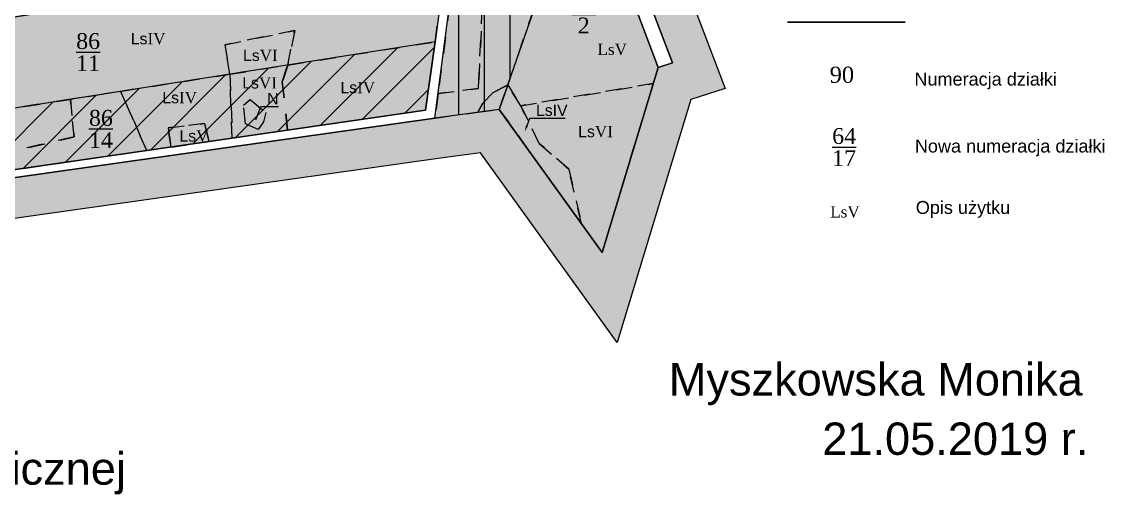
# Model space of a CAD drawing. Header units: millimetres. Extents: x 1380 to 3507, y 977 to 2343.
# Drawn here: x 2666 to 3336, y 977 to 1276 of the extents above; entities that cross this region are included whole.
import ezdxf
from ezdxf import colors
from ezdxf.entities.mleader import LeaderData, LeaderLine
from ezdxf.math import Vec2, Vec3

# ---------------------------------------------------------------- set-up
doc = ezdxf.new("R2010")
doc.units = ezdxf.units.MM
doc.linetypes.add('UZYTEK', pattern=[20, 10, -10])
for name, color, linetype in [('Autostrada', 10, 'Continuous'), ('dzialki', 18, 'Continuous'), ('Gospodarstwa', 7, 'Continuous'), ('Numeracja', 7, 'Continuous'), ('Numeracja po Autostradzie', 10, 'Continuous'), ('Obreb', 2, 'Continuous'), ('Uzytki', 250, 'UZYTEK'), ('Władanie', 7, 'Continuous')]:
    doc.layers.add(name, color=color, linetype=linetype)
doc.layers.add('Num użytków', color=7, linetype='Continuous', true_color=0x000000)
doc.styles.add('AUTOSTRADA', font='times.ttf', dxfattribs={"height": 14})
doc.styles.add('Całkowite', font='times.ttf', dxfattribs={"height": 10})
doc.styles.get("Standard").update_dxf_attribs({"font": 'arial.ttf'})
doc.styles.add('Uzytki', font='times.ttf', dxfattribs={"height": 7})
doc.styles.add('Ułamki', font='times.ttf', dxfattribs={"height": 14})

# ---------------------------------------------------------------- blocks, each defined once
blk = doc.blocks.new('_None')

msp = doc.modelspace()

# ---------------------------------------------------------------- hatches: boundary and pattern name
at = {"layer": 'Obreb', "ltscale": 0.1, "true_color": 0xf4ee51}
h = msp.add_hatch(color=41, dxfattribs=at)
h.dxf.hatch_style = 1
h.paths.add_polyline_path([(1739.27, 2064.25), (1569.18, 2044.6), (1564.53, 2044.15), (1500.42, 2035.92), (1473.15, 2032.87), (1468.93, 1980), (1462.92, 1894.61), (1456.31, 1773.44), (1452.55, 1718.71), (1450.66, 1680.7), (1442.54, 1619.86), (1424.58, 1499.01), (1404.87, 1303.08), (1390.68, 1109.1), (1379.54, 977.39), (1416.06, 982.26), (1503.01, 993.87), (1504.63, 994.09), (1506.25, 994.3), (1621.93, 1009.75), (1623.42, 1009.95), (1726.06, 1023.65), (1744.84, 1026.16), (1749.27, 1026.75), (2001.11, 1060.37), (2068.99, 1069.43), (2152.68, 1080.6), (2558.18, 1139.98), (2925.58, 1191.89), (2950.42, 1195.27), (3034.81, 1077.94), (3080.44, 1228.22), (3101.82, 1235.05), (3049.2, 1373.09), (3047.94, 1379.97), (3036.54, 1465.16), (3034.11, 1481.41), (3037.35, 1523.54), (3064.08, 1535.14), (3042.44, 1582.63), (3034.82, 1599.34), (3026.23, 1623.42), (3022.72, 1647.12), (3015.17, 1693.82), (3010.46, 1738.63), (3007.5, 1779.8), (3007.5, 1828.93), (2995.54, 1854.86), (2982.24, 1913.84), (2978.33, 1926.18), (2939.25, 2070.19), (2911.03, 2085.83), (2875.11, 2109.04), (2851.35, 2127.45), (2832.79, 2142.28), (2800.7, 2188.75), (2762.52, 2156.94), (2761.01, 2154.88), (2592.26, 2137.52), (2569.19, 2140.22), (2541.29, 2148.28), (2358.61, 2230.49), (2370.36, 2167.83), (2372.08, 2158.65), (2124.8, 2119.92), (1843.77, 2075.91), (1839.89, 2076.73), (1821.8, 2074.33), (1789.76, 2070.08)])
h.paths.add_polyline_path([(1792.84, 2045.27), (1825.09, 2049.55), (1838.91, 2051.38), (1843.08, 2050.5), (2128.67, 2095.22), (2401.4, 2137.94), (2394.93, 2172.44), (2392, 2188.04), (2532.65, 2124.75), (2564.24, 2115.63), (2592.09, 2112.37), (2774.63, 2131.15), (2780.88, 2139.71), (2795.68, 2152.03), (2814.31, 2125.04), (2835.89, 2107.8), (2860.65, 2088.62), (2898.18, 2064.37), (2917.89, 2053.45), (2954.34, 1919.13), (2958.08, 1907.3), (2971.73, 1846.78), (2982.5, 1823.44), (2982.5, 1778.91), (2985.55, 1736.43), (2990.38, 1690.52), (2998.01, 1643.29), (3001.86, 1617.33), (3011.63, 1589.94), (3019.69, 1572.27), (3030.77, 1547.94), (3018.26, 1542.51), (3013.6, 1540.82), (3008.97, 1480.5), (3011.79, 1461.65), (3023.24, 1376.04), (3025.03, 1366.32), (3069.05, 1250.82), (3060.33, 1248.04), (3025.58, 1133.59), (2961.94, 1222.07), (2922.15, 1216.65), (2554.62, 1164.73), (2149.21, 1105.36), (2065.68, 1094.21), (1997.8, 1085.15), (1745.96, 1051.53), (1741.53, 1050.94), (1722.75, 1048.43), (1620.11, 1034.73), (1618.62, 1034.53), (1502.94, 1019.08), (1501.32, 1018.87), (1499.71, 1018.65), (1412.75, 1007.04), (1407.07, 1006.29), (1415.61, 1107.14), (1429.78, 1300.92), (1449.4, 1495.92), (1467.3, 1616.37), (1475.58, 1678.42), (1477.51, 1717.23), (1481.26, 1771.9), (1487.87, 1893.05), (1493.86, 1978.13), (1496.43, 2010.32), (1503.4, 2011.1), (1567.32, 2019.31), (1571.82, 2019.74), (1742.14, 2039.42)], flags=16)
at = {"layer": 'Władanie', "true_color": 0xb1c7d6}
h = msp.add_hatch(color=9, dxfattribs=at)
h.dxf.hatch_style = 1
h.paths.add_polyline_path([(2922.15, 1216.65), (2961.94, 1222.07), (3014.84, 1374.79), (2941.5, 1365.77)])
at = {"layer": 'Władanie'}
h = msp.add_hatch(dxfattribs=at)
h.set_pattern_fill('ANSI31', color=256, scale=5, angle=45)
h.paths.add_polyline_path([(3014.84, 1374.79), (2941.5, 1365.77), (2922.15, 1216.65), (2961.94, 1222.07)])
h.paths.add_polyline_path([(2960.47, 1296.42), (2981.94, 1296.42), (2981.94, 1332.49), (2960.47, 1332.49)], flags=24)
at = {"layer": 'Władanie', "true_color": 0xff9470}
h = msp.add_hatch(color=21, dxfattribs=at)
h.dxf.hatch_style = 1
h.paths.add_polyline_path([(3060.33, 1248.04), (3018.11, 1359.41), (3014.84, 1374.79), (2961.94, 1222.07), (3025.58, 1133.59)])
at = {"layer": 'Władanie', "true_color": 0xddbad0}
h = msp.add_hatch(color=254, dxfattribs=at)
h.dxf.hatch_style = 1
h.paths.add_polyline_path([(2930.05, 1323.53), (2557.12, 1261.88), (2563.85, 1207.44), (2922.31, 1263.82)])
at = {"layer": 'Władanie', "true_color": 0xbbd846}
h = msp.add_hatch(color=63, dxfattribs=at)
h.dxf.hatch_style = 1
h.paths.add_polyline_path([(2916.33, 1221.62), (2922.31, 1263.82), (2563.85, 1207.44), (2568.33, 1171.23)])
at = {"layer": 'Władanie'}
h = msp.add_hatch(dxfattribs=at)
h.set_pattern_fill('ANSI31', color=256, scale=5)
h.paths.add_polyline_path([(2922.31, 1263.82), (2563.85, 1207.44), (2568.33, 1171.23), (2916.33, 1221.62)])
h.paths.add_polyline_path([(2703.24, 1192.18), (2725.15, 1192.18), (2725.15, 1228.25), (2703.24, 1228.25)], flags=24)

# ---------------------------------------------------------------- linework, layer by layer
at = {"layer": 'Autostrada', "lineweight": 35, "ltscale": 0.1}
msp.add_lwpolyline([(3140.26, 1275.98), (3213.09, 1275.98)], dxfattribs=at)
at = {"layer": 'dzialki'}
for points in [[(3011.79, 1461.65), (3008.97, 1480.5), (3013.6, 1540.82), (3018.26, 1542.51), (3007.11, 1563.28), (3009.99, 1549.14), (3006.28, 1540.33), (3002.67, 1527.61), (3003.65, 1478.78), (3014.84, 1374.79), (3018.11, 1359.41), (3060.33, 1248.04), (3069.05, 1250.82), (3025.03, 1366.32), (3023.24, 1376.04)], [(2922.15, 1216.65), (2941.5, 1365.77), (2943.1, 1379.76), (2995.89, 1523.09), (3002.67, 1527.61), (3006.28, 1540.33), (2993.2, 1529.13), (2991.41, 1522.29), (2938.48, 1379.27), (2930.05, 1323.53), (2922.31, 1263.82), (2916.33, 1221.62), (2568.33, 1171.23), (2563.39, 1170.46), (2554.17, 1169.03), (2554.62, 1164.73)], [(2941.5, 1365.77), (3014.84, 1374.79), (2961.94, 1222.07), (2922.15, 1216.65), (2941.5, 1365.77)], [(3018.11, 1359.41), (3014.84, 1374.79), (2961.94, 1222.07), (3025.58, 1133.59), (3060.33, 1248.04)], [(2930.05, 1323.53), (2922.31, 1263.82), (2563.85, 1207.44), (2557.12, 1261.88), (2930.05, 1323.53)], [(2563.85, 1207.44), (2568.33, 1171.23), (2916.33, 1221.62), (2922.31, 1263.82), (2563.85, 1207.44), (2568.33, 1171.23)]]:
    msp.add_lwpolyline(points, close=True, dxfattribs=at)
at = {"layer": 'Obreb'}
for points in [[(2995.54, 1854.86), (3007.5, 1828.93), (3007.5, 1779.8), (3010.46, 1738.63), (3015.17, 1693.82), (3022.72, 1647.12), (3026.23, 1623.42), (3034.82, 1599.34), (3042.44, 1582.63), (3064.08, 1535.14), (3037.35, 1523.54), (3034.11, 1481.41), (3036.54, 1465.16), (3047.94, 1379.97), (3049.2, 1373.09), (3101.82, 1235.05), (3080.44, 1228.22), (3034.81, 1077.94), (2950.42, 1195.27), (2925.58, 1191.89), (2558.18, 1139.98)], [(2971.73, 1846.78), (2982.5, 1823.44), (2982.5, 1778.91), (2985.55, 1736.43), (2990.38, 1690.52), (2998.01, 1643.29), (3001.86, 1617.33), (3011.63, 1589.94), (3019.69, 1572.27), (3030.77, 1547.94), (3018.26, 1542.51), (3013.6, 1540.82), (3008.97, 1480.5), (3011.79, 1461.65), (3023.24, 1376.04), (3025.03, 1366.32), (3069.05, 1250.82), (3060.33, 1248.04), (3025.58, 1133.59), (2961.94, 1222.07), (2922.15, 1216.65), (2554.62, 1164.73)]]:
    msp.add_lwpolyline(points, dxfattribs=at)
at = {"layer": 'Uzytki'}
for points in [[(2954.47, 1350.3), (3009.45, 1359.22), (3014.84, 1374.79), (2941.5, 1365.77), (2924.13, 1231.94), (2949.08, 1235.02)], [(3018.11, 1359.41), (3017.86, 1360.58), (3009.45, 1359.22), (2967.21, 1237.26), (2975.2, 1224.28), (3057.28, 1237.99), (3060.33, 1248.04)], [(3009.45, 1359.22), (2954.47, 1350.3), (2949.08, 1235.02), (2924.13, 1231.94), (2922.15, 1216.65), (2948.77, 1220.27), (2951.83, 1225.97), (2958.14, 1232.45), (2967.21, 1237.26)], [(2835.41, 1270.75), (2831.06, 1249.47), (2922.31, 1263.82), (2926.18, 1293.67), (2901.63, 1283.32), (2898.92, 1287.88), (2896.83, 1286.98), (2884.61, 1305.99), (2868.74, 1313.39), (2557.12, 1261.88), (2560.28, 1236.36), (2599.39, 1249.55), (2599.39, 1240.83), (2584.9, 1227.59), (2561.68, 1225.03), (2563.85, 1207.44), (2623.86, 1216.88), (2615.32, 1227.46), (2628, 1227.46), (2628.44, 1217.6), (2795.16, 1243.82), (2792.14, 1262.05)], [(2835.41, 1270.75), (2792.14, 1262.05), (2795.16, 1243.82), (2831.06, 1249.47)], [(2922.31, 1263.82), (2831.06, 1249.47), (2827.67, 1239.15), (2830.97, 1209.26), (2916.33, 1221.62)], [(2827.67, 1239.15), (2831.06, 1249.47), (2795.16, 1243.82), (2796.76, 1204.31), (2830.97, 1209.26)], [(2795.16, 1243.82), (2727.62, 1233.2), (2743.91, 1196.65), (2758.86, 1198.82), (2756.97, 1210.72), (2779.57, 1213.33), (2782.34, 1202.22), (2796.76, 1204.31)], [(2743.91, 1196.65), (2727.62, 1233.2), (2696.57, 1228.32), (2698.81, 1205.11), (2631.98, 1189.41), (2566.84, 1183.27), (2568.33, 1171.23)], [(2967.21, 1237.26), (2958.14, 1232.45), (2951.83, 1225.97), (2948.77, 1220.27), (2961.94, 1222.07)], [(2975.2, 1224.28), (2967.21, 1237.26), (2961.94, 1222.07), (3012.79, 1151.37), (3005.01, 1185.14), (2986.68, 1201.04)], [(3057.28, 1237.99), (2975.2, 1224.28), (2986.68, 1201.04), (3005.01, 1185.14), (3012.79, 1151.37), (3025.58, 1133.59)], [(2698.81, 1205.11), (2696.57, 1228.32), (2563.85, 1207.44), (2566.84, 1183.27), (2631.98, 1189.41)], [(2807.77, 1228.21), (2817.54, 1220.16), (2816.16, 1214.46), (2812.82, 1209.74), (2804.92, 1213.08), (2803.61, 1224.63), (2807.77, 1228.21)], [(2803.61, 1224.63), (2807.77, 1228.21), (2817.54, 1220.16), (2816.16, 1214.46), (2812.82, 1209.74), (2804.92, 1213.08)], [(2779.57, 1213.33), (2756.97, 1210.72), (2758.86, 1198.82), (2782.34, 1202.22)]]:
    msp.add_lwpolyline(points, close=True, dxfattribs=at)
for points in [[(2795.16, 1243.82), (2796.76, 1204.31)], [(2967.21, 1237.26), (2958.14, 1232.45), (2951.83, 1225.97), (2948.77, 1220.27)]]:
    msp.add_lwpolyline(points, dxfattribs=at)

# ---------------------------------------------------------------- texts
at = {"layer": 'Autostrada', "color": 0}
for s, p in [('Myszkowska Monika', (3066.85, 1045.25)), ('21.05.2019 r.', (3161.81, 1008.55))]:
    msp.add_text(s, height=20, dxfattribs=at).set_placement(p)
at = {"layer": 'Gospodarstwa', "color": 250}
for s, height, p in [('Numeracja działki', 8, (3218.83, 1236.8)), ('Nowa numeracja działki', 8, (3219.11, 1195.42)), ('Opis użytku', 8, (3219.69, 1157.46)), ('Wykonano w ramach przedmiotu: Planowanie Infrastruktury Technicznej', 20, (1836.58, 990.13))]:
    msp.add_text(s, height=height, dxfattribs=at).set_placement(p)
at = {"layer": 'Num użytków', "char_height": 7, "attachment_point": 1, "style": 'Uzytki'}
for s, insert, width in [('{\\fArial|b0|i0|c238|p34;Ls}IV', (2733.94, 1269.29), 24.5276), ('{\\fArial|b0|i0|c238|p34;Ls}VI', (2803.4, 1258.96), 23.3864), ('{\\fArial|b0|i0|c238|p34;Ls}VI', (2802.89, 1241.98), 23.3864), ('{\\fArial|b0|i0|c238|p34;Ls}IV', (2753.44, 1232.85), 23.555), ('{\\fArial|b0|i0|c238|p34;Ls}IV', (2863.68, 1239.09), 17.3574), ('{\\fArial|b0|i0|c238|p34;Ls}V', (2764.06, 1209.17), 7.0652), ('{\\fArial|b0|i0|c238|p34;             Ls}VI', (3010.77, 1211.88), 14.1224)]:
    msp.add_mtext(s, dxfattribs=dict(at, insert=insert, width=width))
for insert in [(3022.77, 1262.69), (3166.77, 1162.25)]:
    msp.add_mtext('LsV', dxfattribs=dict(at, insert=insert))
at = {"layer": 'Numeracja', "attachment_point": 1}
for s, insert, char_height, width, style in [('\\A1;{\\H0.7x;\\S96/2;}', (3006.83, 1292.54), 14, 21.4291, 'Ułamki'), ('\\A1;{\\H0.7x;\\S86/11;}', (2700.14, 1269.21), 14, 29.8543, 'Ułamki'), ('90', (3166.41, 1248.48), 10, 14.8355, 'Całkowite'), ('\\A1;{\\H0.7x;\\S86/14;}', (2708.06, 1221.72), 14, 11.2485, 'Ułamki')]:
    msp.add_mtext(s, dxfattribs=dict(at, insert=insert, char_height=char_height, width=width, style=style))
at = {"layer": 'Numeracja po Autostradzie', "insert": (3167.94, 1210.53), "char_height": 14, "width": 16.0891, "attachment_point": 1, "style": 'AUTOSTRADA'}
msp.add_mtext('\\A1;{\\H0.7x;\\S64/17;}', dxfattribs=at)

# ---------------------------------------------------------------- leaders
at = {"layer": 'Num użytków'}
ml = msp.add_multileader_mtext('Standard', dxfattribs=at)
ml.set_content('N', color=256)
ml.set_leader_properties()
ml.set_arrow_properties(name='NONE')
ml.build(insert=Vec2(0, 0))
ml.multileader.update_dxf_attribs({"text_left_attachment_type": 5, "text_right_attachment_type": 0, "text_top_attachment_type": 10, "text_bottom_attachment_type": 10})
ctx = ml.context
ctx.base_point, ctx.char_height, ctx.plane_origin = Vec3(2816.29, 1223.88), 7, Vec3(2811.36, 1215.55)
ctx.left_attachment, ctx.right_attachment, ctx.top_attachment, ctx.bottom_attachment = 5, 0, 10, 10
notes = []
notes.append((ctx, [(0, (1, 1, 0), (2814.43, 1223.88), (1, 0), 1.86, [(0, [(2811.36, 1215.55)], 0, [])])]))
ctx.mtext.insert, ctx.mtext.flow_direction = Vec3(2818.29, 1232.28), 5
ml = msp.add_multileader_mtext('Standard', dxfattribs=at)
ml.set_content('LsIV', color=256)
ml.set_leader_properties()
ml.build(insert=Vec2(0, 0))
ml.multileader.update_dxf_attribs({"text_left_attachment_type": 5, "text_right_attachment_type": 0, "text_top_attachment_type": 10, "text_bottom_attachment_type": 10})
ctx = ml.context
ctx.base_point, ctx.char_height, ctx.plane_origin = Vec3(2982.67, 1216.65), 7, Vec3(2977.73, 1208.33)
ctx.left_attachment, ctx.right_attachment, ctx.top_attachment, ctx.bottom_attachment = 5, 0, 10, 10
notes.append((ctx, [(0, (1, 1, 0), (2980.8, 1216.65), (1, 0), 1.86, [(0, [(2977.73, 1208.33)], 0, [])])]))
ctx.mtext.insert, ctx.mtext.flow_direction = Vec3(2984.67, 1225.05), 5
for ctx, leaders in notes:
    for number, flags, end, landing, length, lines in leaders:
        leader = LeaderData()
        leader.index, (leader.has_last_leader_line, leader.has_dogleg_vector, leader.attachment_direction) = number, flags
        leader.last_leader_point, leader.dogleg_vector, leader.dogleg_length = Vec3(end), Vec3(landing), length
        for number, points, colour, breaks in lines:
            line = LeaderLine()
            line.index, line.vertices, line.color, line.breaks = number, Vec3.list(points), colors.encode_raw_color(colour), breaks
            leader.lines.append(line)
        ctx.leaders.append(leader)

doc.saveas('drawing.dxf')
